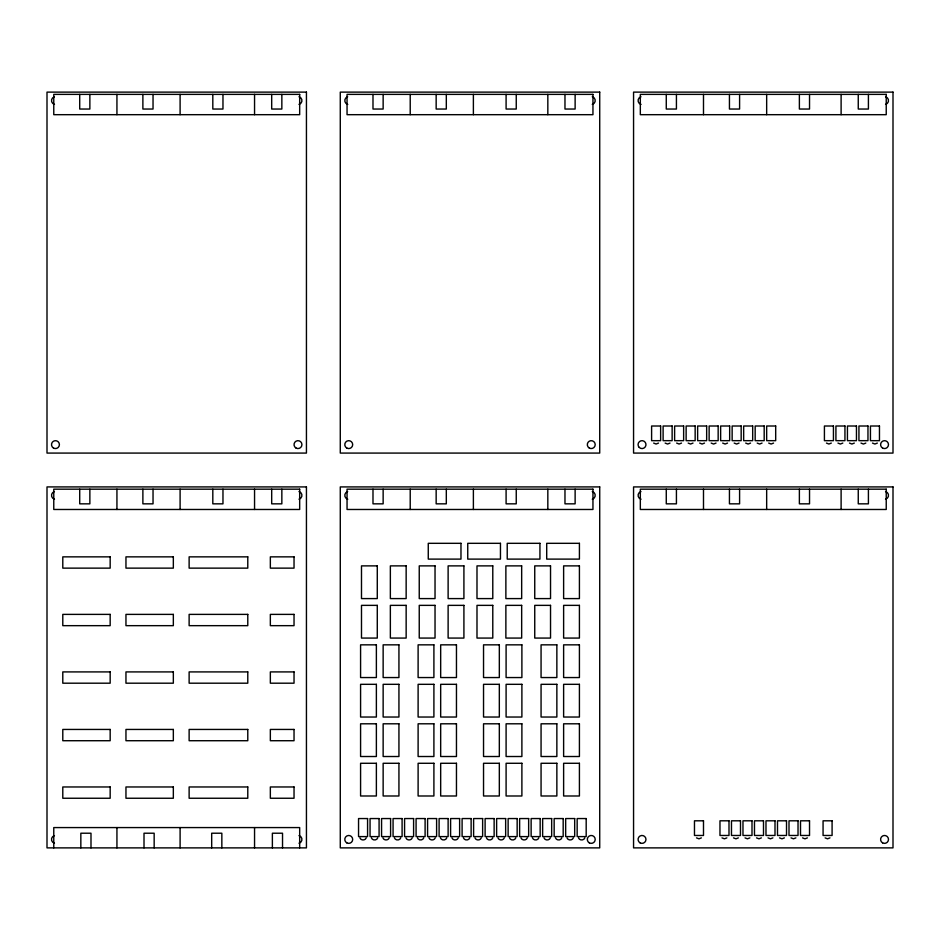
<?xml version="1.0" encoding="UTF-8"?>
<svg xmlns="http://www.w3.org/2000/svg" width="940" height="940" viewBox="0 0 940 940"><rect width="100%" height="100%" fill="white"/><g stroke="black" fill="none" stroke-linecap="round" stroke-linejoin="round"><path stroke-width="1.41" d="M366.212 837.916C365.272 840.642 360.854 840.642 359.914 837.916M377.715 837.916C376.787 840.642 372.357 840.642 371.429 837.916M389.219 837.916C388.291 840.642 383.861 840.642 382.933 837.916M400.734 837.916C399.794 840.642 395.376 840.642 394.436 837.916M412.237 837.916C411.297 840.642 406.879 840.642 405.939 837.916M423.74 837.916C422.8 840.642 418.382 840.642 417.442 837.916M435.244 837.916C434.315 840.642 429.886 840.642 428.957 837.916M446.747 837.916C445.819 840.642 441.389 840.642 440.461 837.916M458.262 837.916C457.322 840.642 452.904 840.642 451.964 837.916M469.765 837.916C468.825 840.642 464.407 840.642 463.467 837.916M481.268 837.916C480.328 840.642 475.91 840.642 474.97 837.916M492.772 837.916C491.843 840.642 487.413 840.642 486.485 837.916M504.275 837.916C503.346 840.642 498.917 840.642 497.988 837.916M515.79 837.916C514.85 840.642 510.432 840.642 509.492 837.916M527.293 837.916C526.353 840.642 521.935 840.642 520.995 837.916M538.796 837.916C537.856 840.642 533.438 840.642 532.498 837.916M550.299 837.916C549.371 840.642 544.942 840.642 544.013 837.916M561.803 837.916C560.875 840.642 556.445 840.642 555.516 837.916M573.318 837.916C572.378 840.642 567.96 840.642 567.02 837.916M584.821 837.916C583.881 840.642 579.463 840.642 578.523 837.916M658.505 443.081L656.073 444.021L653.652 443.081M670.009 443.081L667.588 444.021L665.156 443.081M681.512 443.081L679.091 444.021L676.659 443.081M693.015 443.081L690.595 444.021L688.174 443.081M704.518 443.081L702.098 444.021L699.677 443.081M716.033 443.081L713.601 444.021L711.181 443.081M727.536 443.081L725.116 444.021L722.684 443.081M739.04 443.081L736.619 444.021L734.187 443.081M750.543 443.081L748.123 444.021L745.702 443.081M762.046 443.081L759.626 444.021L757.205 443.081M773.561 443.081L771.129 444.021L768.709 443.081M831.312 443.081L828.892 444.021L826.46 443.081M842.816 443.081L840.395 444.021L837.963 443.081M854.319 443.081L851.899 444.021L849.478 443.081M865.822 443.081L863.402 444.021L860.981 443.081M877.337 443.081L874.905 444.021L872.485 443.081M701.369 837.881L698.937 838.821L696.516 837.881M726.855 837.881L724.434 838.821L722.014 837.881M738.358 837.881L735.938 838.821L733.517 837.881M749.873 837.881L747.441 838.821L745.02 837.881M761.377 837.881L758.956 838.821L756.524 837.881M772.88 837.881L770.459 838.821L768.027 837.881M784.383 837.881L781.962 838.821L779.542 837.881M795.886 837.881L793.466 838.821L791.045 837.881M807.401 837.881L804.969 838.821L802.548 837.881M829.961 837.881L827.529 838.821L825.109 837.881M868.407 94.376L868.407 109.04L858.255 109.04L858.255 94.376M868.407 489.176L868.407 503.84L858.255 503.84L858.255 489.176M841.112 94.376L841.112 114.68M841.112 489.176L841.112 509.48M809.528 94.376L809.528 109.04L799.376 109.04L799.376 94.376M809.528 489.176L809.528 503.84L799.376 503.84L799.376 489.176M766.664 94.376L766.664 114.68M766.664 489.176L766.664 509.48M739.592 94.376L739.592 109.04L729.44 109.04L729.44 94.376M739.592 489.176L739.592 503.84L729.44 503.84L729.44 489.176M703.496 94.376L703.496 114.68M703.496 489.176L703.496 509.48M676.424 94.376L676.424 109.04L666.272 109.04L666.272 94.376M676.424 489.176L676.424 503.84L666.272 503.84L666.272 489.176M575.127 94.376L575.127 109.04L564.975 109.04L564.975 94.376M575.127 489.176L575.127 503.84L564.975 503.84L564.975 489.176M547.832 94.376L547.832 114.68M547.832 489.176L547.832 509.48M516.248 94.376L516.248 109.04L506.096 109.04L506.096 94.376M516.248 489.176L516.248 503.84L506.096 503.84L506.096 489.176M473.384 94.376L473.384 114.68M473.384 489.176L473.384 509.48M446.312 94.376L446.312 109.04L436.16 109.04L436.16 94.376M446.312 489.176L446.312 503.84L436.16 503.84L436.16 489.176M410.216 94.376L410.216 114.68M410.216 489.176L410.216 509.48M383.144 94.376L383.144 109.04L372.992 109.04L372.992 94.376M383.144 489.176L383.144 503.84L372.992 503.84L372.992 489.176M299.672 847.88L299.672 827.576L53.768 827.576L53.768 847.88M282.529 847.88L282.529 833.216L272.377 833.216L272.377 847.88M281.847 94.376L281.847 109.04L271.695 109.04L271.695 94.376M281.847 489.176L281.847 503.84L271.695 503.84L271.695 489.176M254.552 94.376L254.552 114.68M254.552 489.176L254.552 509.48M254.552 827.576L254.552 847.88M222.968 94.376L222.968 109.04L212.816 109.04L212.816 94.376M222.968 489.176L222.968 503.84L212.816 503.84L212.816 489.176M221.84 847.88L221.84 833.216L211.688 833.216L211.688 847.88M180.104 94.376L180.104 114.68M180.104 489.176L180.104 509.48M180.104 827.576L180.104 847.88M154.16 847.88L154.16 833.216L144.008 833.216L144.008 847.88M153.032 94.376L153.032 109.04L142.88 109.04L142.88 94.376M153.032 489.176L153.032 503.84L142.88 503.84L142.88 489.176M116.936 94.376L116.936 114.68M116.936 489.176L116.936 509.48M116.936 827.576L116.936 847.88M90.992 847.88L90.992 833.216L80.84 833.216L80.84 847.88M89.864 94.376L89.864 109.04L79.712 109.04L79.712 94.376M89.864 489.176L89.864 503.84L79.712 503.84L79.712 489.176M299.002 96.761A3.948 3.948 0 0 1 299.002 104.399M54.485 104.41A3.948 3.948 0 0 1 54.391 96.785M592.282 96.761A3.948 3.948 0 0 1 592.282 104.399M347.765 104.41A3.948 3.948 0 0 1 347.671 96.785M885.562 96.761A3.948 3.948 0 0 1 885.562 104.399M641.045 104.41A3.948 3.948 0 0 1 640.951 96.785M885.562 491.561A3.948 3.948 0 0 1 885.562 499.199M641.045 499.211A3.948 3.948 0 0 1 640.951 491.585M592.282 491.561A3.948 3.948 0 0 1 592.282 499.199M347.765 499.211A3.948 3.948 0 0 1 347.671 491.585M54.438 843.239A3.948 3.948 0 0 1 54.438 835.601M299.002 491.561A3.948 3.948 0 0 1 299.002 499.199M54.485 499.211A3.948 3.948 0 0 1 54.391 491.585M299.002 835.601A3.948 3.948 0 0 1 299.002 843.239M306.44 92.12L47 92.12L47 453.08L306.44 453.08L306.44 92.12M599.72 92.12L340.28 92.12L340.28 453.08L599.72 453.08L599.72 92.12M893 92.12L633.56 92.12L633.56 453.08L893 453.08L893 92.12M299.672 94.376L53.768 94.376L53.768 114.68L299.672 114.68L299.672 94.376M592.952 94.376L347.048 94.376L347.048 114.68L592.952 114.68L592.952 94.376M886.232 94.376L640.328 94.376L640.328 114.68L886.232 114.68L886.232 94.376M660.632 426.008L651.608 426.008L651.608 440.672L660.632 440.672L660.632 426.008M672.135 426.008L663.111 426.008L663.111 440.672L672.135 440.672L672.135 426.008M683.639 426.008L674.615 426.008L674.615 440.672L683.639 440.672L683.639 426.008M695.154 426.008L686.13 426.008L686.13 440.672L695.154 440.672L695.154 426.008M706.657 426.008L697.633 426.008L697.633 440.672L706.657 440.672L706.657 426.008M718.16 426.008L709.136 426.008L709.136 440.672L718.16 440.672L718.16 426.008M729.663 426.008L720.639 426.008L720.639 440.672L729.663 440.672L729.663 426.008M741.167 426.008L732.143 426.008L732.143 440.672L741.167 440.672L741.167 426.008M752.682 426.008L743.658 426.008L743.658 440.672L752.682 440.672L752.682 426.008M764.185 426.008L755.161 426.008L755.161 440.672L764.185 440.672L764.185 426.008M775.688 426.008L766.664 426.008L766.664 440.672L775.688 440.672L775.688 426.008M833.439 426.008L824.415 426.008L824.415 440.672L833.439 440.672L833.439 426.008M844.943 426.008L835.918 426.008L835.918 440.672L844.943 440.672L844.943 426.008M856.457 426.008L847.434 426.008L847.434 440.672L856.457 440.672L856.457 426.008M867.961 426.008L858.937 426.008L858.937 440.672L867.961 440.672L867.961 426.008M879.464 426.008L870.44 426.008L870.44 440.672L879.464 440.672L879.464 426.008M306.44 486.92L47 486.92L47 847.88L306.44 847.88L306.44 486.92M599.72 486.92L340.28 486.92L340.28 847.88L599.72 847.88L599.72 486.92M893 486.92L633.56 486.92L633.56 847.88L893 847.88L893 486.92M299.672 489.176L53.768 489.176L53.768 509.48L299.672 509.48L299.672 489.176M592.952 489.176L347.048 489.176L347.048 509.48L592.952 509.48L592.952 489.176M886.232 489.176L640.328 489.176L640.328 509.48L886.232 509.48L886.232 489.176M460.976 543.32L428.264 543.32L428.264 559.112L460.976 559.112L460.976 543.32M500.456 543.32L467.744 543.32L467.744 559.112L500.456 559.112L500.456 543.32M539.936 543.32L507.224 543.32L507.224 559.112L539.936 559.112L539.936 543.32M579.416 543.32L546.704 543.32L546.704 559.112L579.416 559.112L579.416 543.32M110.168 556.856L62.792 556.856L62.792 568.136L110.168 568.136L110.168 556.856M173.336 556.856L125.96 556.856L125.96 568.136L173.336 568.136L173.336 556.856M247.784 556.856L189.128 556.856L189.128 568.136L247.784 568.136L247.784 556.856M294.032 556.856L270.344 556.856L270.344 568.136L294.032 568.136L294.032 556.856M377.281 565.88L361.489 565.88L361.489 598.592L377.281 598.592L377.281 565.88M406.151 565.88L390.359 565.88L390.359 598.592L406.151 598.592L406.151 565.88M435.032 565.88L419.24 565.88L419.24 598.592L435.032 598.592L435.032 565.88M463.913 565.88L448.122 565.88L448.122 598.592L463.913 598.592L463.913 565.88M492.783 565.88L476.991 565.88L476.991 598.592L492.783 598.592L492.783 565.88M521.665 565.88L505.873 565.88L505.873 598.592L521.665 598.592L521.665 565.88M550.535 565.88L534.743 565.88L534.743 598.592L550.535 598.592L550.535 565.88M579.416 565.88L563.624 565.88L563.624 598.592L579.416 598.592L579.416 565.88M377.281 605.36L361.489 605.36L361.489 638.072L377.281 638.072L377.281 605.36M406.151 605.36L390.359 605.36L390.359 638.072L406.151 638.072L406.151 605.36M435.032 605.36L419.24 605.36L419.24 638.072L435.032 638.072L435.032 605.36M463.913 605.36L448.122 605.36L448.122 638.072L463.913 638.072L463.913 605.36M492.783 605.36L476.991 605.36L476.991 638.072L492.783 638.072L492.783 605.36M521.665 605.36L505.873 605.36L505.873 638.072L521.665 638.072L521.665 605.36M550.535 605.36L534.743 605.36L534.743 638.072L550.535 638.072L550.535 605.36M579.416 605.36L563.624 605.36L563.624 638.072L579.416 638.072L579.416 605.36M110.168 614.384L62.792 614.384L62.792 625.664L110.168 625.664L110.168 614.384M173.336 614.384L125.96 614.384L125.96 625.664L173.336 625.664L173.336 614.384M247.784 614.384L189.128 614.384L189.128 625.664L247.784 625.664L247.784 614.384M294.032 614.384L270.344 614.384L270.344 625.664L294.032 625.664L294.032 614.384M376.376 644.84L360.584 644.84L360.584 677.552L376.376 677.552L376.376 644.84M398.936 644.84L383.144 644.84L383.144 677.552L398.936 677.552L398.936 644.84M433.904 644.84L418.112 644.84L418.112 677.552L433.904 677.552L433.904 644.84M456.464 644.84L440.672 644.84L440.672 677.552L456.464 677.552L456.464 644.84M499.328 644.84L483.536 644.84L483.536 677.552L499.328 677.552L499.328 644.84M521.888 644.84L506.096 644.84L506.096 677.552L521.888 677.552L521.888 644.84M556.856 644.84L541.064 644.84L541.064 677.552L556.856 677.552L556.856 644.84M579.416 644.84L563.624 644.84L563.624 677.552L579.416 677.552L579.416 644.84M110.168 671.912L62.792 671.912L62.792 683.192L110.168 683.192L110.168 671.912M173.336 671.912L125.96 671.912L125.96 683.192L173.336 683.192L173.336 671.912M247.784 671.912L189.128 671.912L189.128 683.192L247.784 683.192L247.784 671.912M294.032 671.912L270.344 671.912L270.344 683.192L294.032 683.192L294.032 671.912M376.376 684.32L360.584 684.32L360.584 717.032L376.376 717.032L376.376 684.32M398.936 684.32L383.144 684.32L383.144 717.032L398.936 717.032L398.936 684.32M433.904 684.32L418.112 684.32L418.112 717.032L433.904 717.032L433.904 684.32M456.464 684.32L440.672 684.32L440.672 717.032L456.464 717.032L456.464 684.32M499.328 684.32L483.536 684.32L483.536 717.032L499.328 717.032L499.328 684.32M521.888 684.32L506.096 684.32L506.096 717.032L521.888 717.032L521.888 684.32M556.856 684.32L541.064 684.32L541.064 717.032L556.856 717.032L556.856 684.32M579.416 684.32L563.624 684.32L563.624 717.032L579.416 717.032L579.416 684.32M376.376 723.8L360.584 723.8L360.584 756.512L376.376 756.512L376.376 723.8M398.936 723.8L383.144 723.8L383.144 756.512L398.936 756.512L398.936 723.8M433.904 723.8L418.112 723.8L418.112 756.512L433.904 756.512L433.904 723.8M456.464 723.8L440.672 723.8L440.672 756.512L456.464 756.512L456.464 723.8M499.328 723.8L483.536 723.8L483.536 756.512L499.328 756.512L499.328 723.8M521.888 723.8L506.096 723.8L506.096 756.512L521.888 756.512L521.888 723.8M556.856 723.8L541.064 723.8L541.064 756.512L556.856 756.512L556.856 723.8M579.416 723.8L563.624 723.8L563.624 756.512L579.416 756.512L579.416 723.8M110.168 729.44L62.792 729.44L62.792 740.72L110.168 740.72L110.168 729.44M173.336 729.44L125.96 729.44L125.96 740.72L173.336 740.72L173.336 729.44M247.784 729.44L189.128 729.44L189.128 740.72L247.784 740.72L247.784 729.44M294.032 729.44L270.344 729.44L270.344 740.72L294.032 740.72L294.032 729.44M376.376 763.28L360.584 763.28L360.584 795.992L376.376 795.992L376.376 763.28M398.936 763.28L383.144 763.28L383.144 795.992L398.936 795.992L398.936 763.28M433.904 763.28L418.112 763.28L418.112 795.992L433.904 795.992L433.904 763.28M456.464 763.28L440.672 763.28L440.672 795.992L456.464 795.992L456.464 763.28M499.328 763.28L483.536 763.28L483.536 795.992L499.328 795.992L499.328 763.28M521.888 763.28L506.096 763.28L506.096 795.992L521.888 795.992L521.888 763.28M556.856 763.28L541.064 763.28L541.064 795.992L556.856 795.992L556.856 763.28M579.416 763.28L563.624 763.28L563.624 795.992L579.416 795.992L579.416 763.28M110.168 786.968L62.792 786.968L62.792 798.248L110.168 798.248L110.168 786.968M173.336 786.968L125.96 786.968L125.96 798.248L173.336 798.248L173.336 786.968M247.784 786.968L189.128 786.968L189.128 798.248L247.784 798.248L247.784 786.968M294.032 786.968L270.344 786.968L270.344 798.248L294.032 798.248L294.032 786.968M367.575 818.552L358.551 818.552L358.551 836.6L367.575 836.6L367.575 818.552M379.079 818.552L370.055 818.552L370.055 836.6L379.079 836.6L379.079 818.552M390.594 818.552L381.57 818.552L381.57 836.6L390.594 836.6L390.594 818.552M402.097 818.552L393.073 818.552L393.073 836.6L402.097 836.6L402.097 818.552M413.6 818.552L404.576 818.552L404.576 836.6L413.6 836.6L413.6 818.552M425.103 818.552L416.079 818.552L416.079 836.6L425.103 836.6L425.103 818.552M436.606 818.552L427.582 818.552L427.582 836.6L436.606 836.6L436.606 818.552M448.122 818.552L439.098 818.552L439.098 836.6L448.122 836.6L448.122 818.552M459.625 818.552L450.601 818.552L450.601 836.6L459.625 836.6L459.625 818.552M471.128 818.552L462.104 818.552L462.104 836.6L471.128 836.6L471.128 818.552M482.631 818.552L473.607 818.552L473.607 836.6L482.631 836.6L482.631 818.552M494.135 818.552L485.111 818.552L485.111 836.6L494.135 836.6L494.135 818.552M505.649 818.552L496.626 818.552L496.626 836.6L505.649 836.6L505.649 818.552M517.153 818.552L508.129 818.552L508.129 836.6L517.153 836.6L517.153 818.552M528.656 818.552L519.632 818.552L519.632 836.6L528.656 836.6L528.656 818.552M540.159 818.552L531.135 818.552L531.135 836.6L540.159 836.6L540.159 818.552M551.663 818.552L542.639 818.552L542.639 836.6L551.663 836.6L551.663 818.552M563.178 818.552L554.154 818.552L554.154 836.6L563.178 836.6L563.178 818.552M574.681 818.552L565.657 818.552L565.657 836.6L574.681 836.6L574.681 818.552M586.184 818.552L577.16 818.552L577.16 836.6L586.184 836.6L586.184 818.552M703.496 820.808L694.472 820.808L694.472 835.472L703.496 835.472L703.496 820.808M728.993 820.808L719.97 820.808L719.97 835.472L728.993 835.472L728.993 820.808M740.497 820.808L731.473 820.808L731.473 835.472L740.497 835.472L740.497 820.808M752 820.808L742.976 820.808L742.976 835.472L752 835.472L752 820.808M763.503 820.808L754.479 820.808L754.479 835.472L763.503 835.472L763.503 820.808M775.007 820.808L765.982 820.808L765.982 835.472L775.007 835.472L775.007 820.808M786.522 820.808L777.498 820.808L777.498 835.472L786.522 835.472L786.522 820.808M798.025 820.808L789.001 820.808L789.001 835.472L798.025 835.472L798.025 820.808M809.528 820.808L800.504 820.808L800.504 835.472L809.528 835.472L809.528 820.808M832.088 820.808L823.064 820.808L823.064 835.472L832.088 835.472L832.088 820.808M296.006 448.039A3.948 3.948 0 0 0 301.928 444.62A3.948 3.948 0 0 0 296.006 441.201A3.948 3.948 0 0 0 296.006 448.039M53.486 448.039A3.948 3.948 0 0 0 59.408 444.62A3.948 3.948 0 0 0 53.486 441.201A3.948 3.948 0 0 0 53.486 448.039M589.286 448.039A3.948 3.948 0 0 0 595.208 444.62A3.948 3.948 0 0 0 589.286 441.201A3.948 3.948 0 0 0 589.286 448.039M346.766 448.039A3.948 3.948 0 0 0 352.688 444.62A3.948 3.948 0 0 0 346.766 441.201A3.948 3.948 0 0 0 346.766 448.039M882.566 448.039A3.948 3.948 0 0 0 888.488 444.62A3.948 3.948 0 0 0 882.566 441.201A3.948 3.948 0 0 0 882.566 448.039M639.224 447.416A3.948 3.948 0 0 0 645.839 445.642A3.948 3.948 0 0 0 640.998 440.801A3.948 3.948 0 0 0 639.224 447.416M882.566 842.839A3.948 3.948 0 0 0 888.488 839.42A3.948 3.948 0 0 0 882.566 836.001A3.948 3.948 0 0 0 882.566 842.839M640.046 842.839A3.948 3.948 0 0 0 645.968 839.42A3.948 3.948 0 0 0 640.046 836.001A3.948 3.948 0 0 0 640.046 842.839M589.286 842.839A3.948 3.948 0 0 0 595.208 839.42A3.948 3.948 0 0 0 589.286 836.001A3.948 3.948 0 0 0 589.286 842.839M346.766 842.839A3.948 3.948 0 0 0 352.688 839.42A3.948 3.948 0 0 0 346.766 836.001A3.948 3.948 0 0 0 346.766 842.839"/></g></svg>
